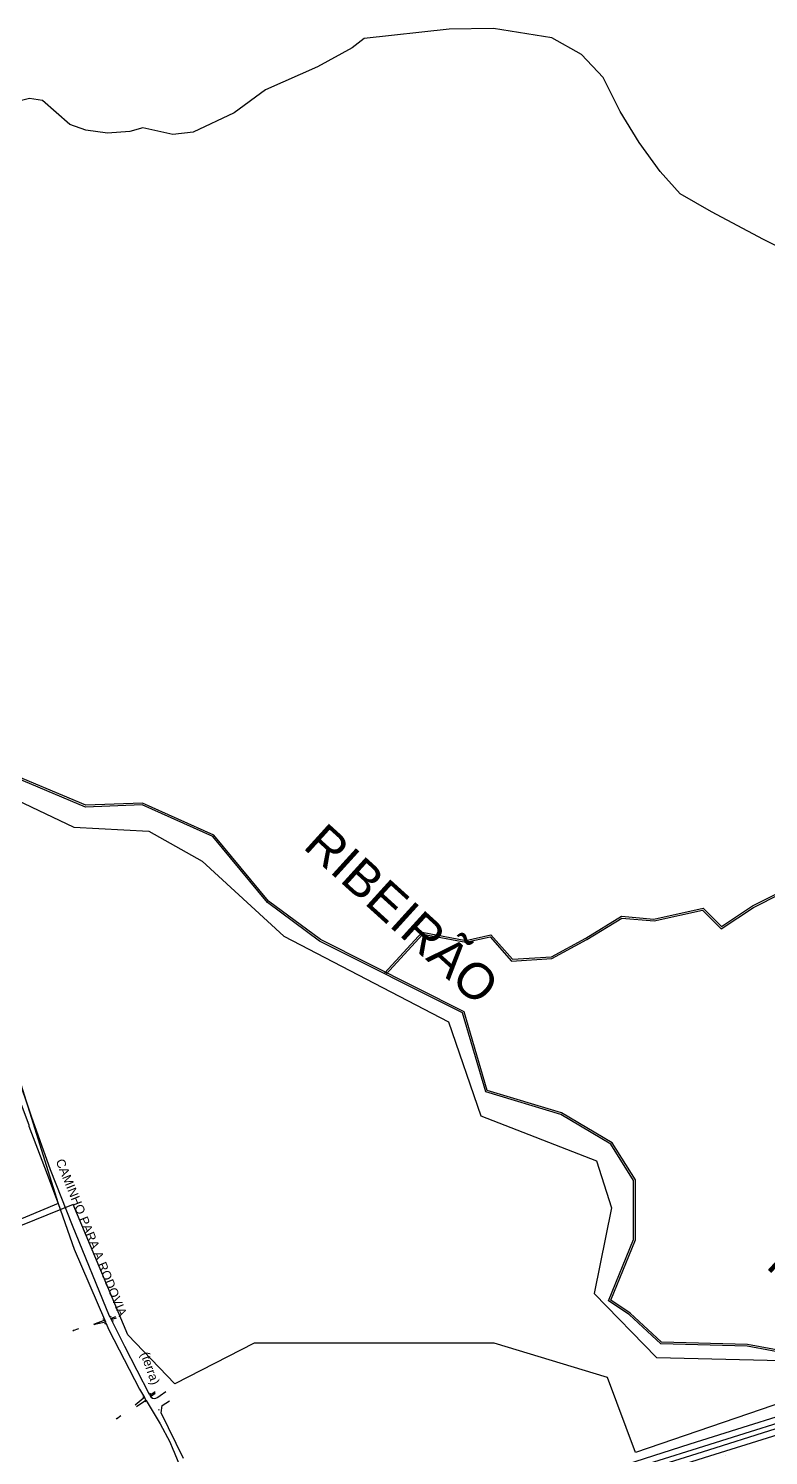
# Model space of a CAD drawing. Header units: millimetres. Extents: x 583 to 26013, y 350 to 21391.
# Drawn here: x 12591 to 13422, y 17884 to 19486 of the extents above; entities that cross this region are included whole.
import ezdxf
from ezdxf.enums import TextEntityAlignment as Align

# ---------------------------------------------------------------- set-up
doc = ezdxf.new("R2010")
doc.units = ezdxf.units.MM
for name, color, linetype in [('105-QUADRAS_ESTRADAS', 80, 'Continuous'), ('110-CERCA_DE_ARAME', 10, 'Continuous'), ('115-PONTES_E_VIADUTO', 210, 'Continuous'), ('145-', 130, 'Continuous'), ('divisa municipio', 40, 'Continuous'), ('don gabriel', 150, 'Continuous'), ('RIOS', 140, 'Continuous')]:
    doc.layers.add(name, color=color, linetype=linetype)
doc.styles.add('EU', font='arial.ttf', dxfattribs={"height": 10})

msp = doc.modelspace()

# ---------------------------------------------------------------- linework, layer by layer
at = {"lineweight": 25, "flags": 128}
for points in [[(12545.7601, 18635.33856), (12641.95849, 18589.68633), (12726.13205, 18584.88083), (12786.25608, 18551.2423), (12877.64456, 18467.14604), (13062.82642, 18371.03602), (13098.90079, 18265.31504), (13228.76853, 18214.85725), (13245.60327, 18161.99677), (13226.36364, 18065.88674), (13296.10748, 17993.80424), (13436.05112, 17990.6586), (13455.29087, 17949.81181), (13272.5139, 17887.34032), (13241.24944, 17971.43658), (13113.78659, 18009.88061), (12844.43117, 18009.88061), (12755.4477, 17964.22832), (12702.5386, 18019.49162), (12641.29965, 18165.59845), (11954.38765, 17887.62543)], [(11956.33059, 17898.08919), (11877.90369, 18095.2015), (12560.17564, 18372.72804), (12624.27264, 18166.89304), (11963.70193, 17890.77378)]]:
    msp.add_lwpolyline(points, dxfattribs=at)
at = {"layer": '105-QUADRAS_ESTRADAS', "color": 0, "linetype": 'Continuous'}
for p, q in [((12591.30564, 18273.53104), (12577.42964, 18314.68204)), ((12579.40664, 18287.23404), (12591.40664, 18255.23404)), ((12594.30564, 18264.53104), (12591.30564, 18273.53104)), ((12591.40664, 18255.23404), (12591.67364, 18253.73604)), ((12591.67364, 18253.73604), (12609.04864, 18207.59004)), ((12615.81164, 18204.58704), (12594.30564, 18264.53104)), ((12609.04864, 18207.59004), (12624.27264, 18166.89304)), ((12640.58264, 18142.21304), (12615.81164, 18204.58704)), ((12624.27264, 18166.89304), (12642.21364, 18115.56304)), ((12682.11464, 18040.38604), (12640.58264, 18142.21304)), ((12642.21364, 18115.56304), (12676.38906, 18036.62024)), ((12677.87357, 18033.03571), (12681.38064, 18025.09004)), ((12682.744, 18038.81926), (12682.11464, 18040.38604)), ((12699.39764, 18006.24404), (12684.62425, 18035.42555)), ((12681.38064, 18025.09004), (12715.80864, 17958.30504)), ((12727.02648, 17952.33557), (12699.39764, 18006.24404)), ((12715.80864, 17958.30504), (12721.40341, 17949.05404)), ((12730.21764, 17948.00504), (12728.93217, 17948.95607)), ((12732.17086, 17947.68747), (12730.21764, 17948.00504)), ((12733.78564, 17947.91304), (12732.17086, 17947.68747)), ((12736.15264, 17949.21204), (12733.78564, 17947.91304)), ((12738.99964, 17950.91804), (12736.15264, 17949.21204)), ((12745.23664, 17955.37804), (12738.99964, 17950.91804)), ((12723.30349, 17945.67138), (12738.77064, 17919.60704)), ((12737.61264, 17934.84404), (12737.81464, 17935.95004)), ((12738.77064, 17919.60704), (12749.61764, 17899.08804)), ((12749.61764, 17899.08804), (12753.09364, 17891.15404)), ((12753.09364, 17891.15404), (12754.63764, 17887.51404)), ((12754.63764, 17887.51404), (12762.91464, 17867.58104)), ((13374.21551, 17884.00241), (13374.21551, 17884.00241))]:
    msp.add_line(p, q, dxfattribs=at)
at = {"layer": '110-CERCA_DE_ARAME', "color": 0, "linetype": 'Continuous'}
for p, q in [((12676.64394, 18036.03149), (12677.44031, 18034.19193)), ((12740.11598, 17931.84616), (12741.24702, 17940.13253)), ((12764.99881, 17880.62139), (12740.11598, 17931.84616)), ((12741.24702, 17940.13253), (12749.54129, 17945.40566))]:
    msp.add_line(p, q, dxfattribs=at)
at = {"layer": '115-PONTES_E_VIADUTO', "color": 0, "linetype": 'Continuous'}
for p, q in [((12676.38906, 18036.62024), (12674.60535, 18037.02922)), ((12677.87357, 18033.03571), (12676.38906, 18036.62024)), ((12676.89154, 18031.49152), (12677.87357, 18033.03571)), ((12683.54516, 18040.46458), (12682.744, 18038.81926)), ((12682.744, 18038.81926), (12684.62425, 18035.42555)), ((12684.62425, 18035.42555), (12686.44277, 18035.22085)), ((12721.40341, 17949.05404), (12719.58372, 17949.24808)), ((12723.30349, 17945.67138), (12721.40341, 17949.05404)), ((12727.81525, 17953.98685), (12727.02648, 17952.33557)), ((12727.02648, 17952.33557), (12728.93217, 17948.95607)), ((12728.93217, 17948.95607), (12730.75217, 17948.76504)), ((12722.51198, 17944.02141), (12723.30349, 17945.67138))]:
    msp.add_line(p, q, dxfattribs=at)
at = {"layer": '145-', "color": 0, "linetype": 'Continuous'}
for p, q in [((12676.64394, 18036.03149), (12664.24981, 18031.08003)), ((12667.58364, 18031.88104), (12664.56391, 18030.51728)), ((12667.58364, 18031.88104), (12677.44031, 18034.19193)), ((12684.43764, 18038.17404), (12683.36197, 18037.90898)), ((12684.00861, 18036.62481), (12685.05764, 18037.05304)), ((12684.43764, 18038.17404), (12689.22715, 18039.90384)), ((12685.05764, 18037.05304), (12690.04925, 18038.49587)), ((12647.12735, 18026.07884), (12641.06403, 18024.08535)), ((12641.06403, 18024.08535), (12642.32544, 18025.09957)), ((12642.32544, 18025.09957), (12642.50332, 18024.55856)), ((12710.72742, 17940.83908), (12719.83164, 17948.29904)), ((12719.83164, 17948.29904), (12721.39219, 17949.074)), ((12727.23072, 17951.97337), (12728.49064, 17952.59904)), ((12729.05464, 17950.50604), (12728.35347, 17949.98231)), ((12728.49064, 17952.59904), (12733.48157, 17955.83315)), ((12733.32064, 17953.37104), (12729.05464, 17950.50604)), ((12721.81164, 17945.09604), (12712.19459, 17938.45957)), ((12723.09022, 17946.05105), (12721.81164, 17945.09604)), ((12694.92736, 17928.44804), (12689.87788, 17924.54411)), ((12689.87788, 17924.54411), (12690.72817, 17925.92137)), ((12690.72817, 17925.92137), (12691.07651, 17925.47082))]:
    msp.add_line(p, q, dxfattribs=at)
at = {"layer": 'divisa municipio', "color": 0, "linetype": 'Continuous'}
for p, q in [((13113.35651, 19486.40041), (13063.23651, 19485.70441)), ((13178.79151, 19475.96941), (13113.35651, 19486.40041)), ((12967.86751, 19475.27341), (12954.64151, 19464.84241)), ((13063.23651, 19485.70441), (12967.86751, 19475.27341)), ((13212.08351, 19457.19841), (13178.79151, 19475.96941)), ((12954.64151, 19464.84241), (12915.65851, 19443.28541)), ((13236.44751, 19431.46941), (13212.08351, 19457.19841)), ((12915.65851, 19443.28541), (12857.18451, 19417.55641)), ((13255.24251, 19393.22241), (13236.44751, 19431.46941)), ((12592.20851, 19407.69641), (12558.09851, 19399.35241)), ((12606.82751, 19405.61041), (12592.20851, 19407.69641)), ((12857.18451, 19417.55641), (12821.92751, 19391.70241)), ((12637.45651, 19378.49041), (12606.82751, 19405.61041)), ((12821.92751, 19391.70241), (12775.98451, 19370.14541)), ((13276.82251, 19358.45341), (13255.24251, 19393.22241)), ((12655.55551, 19372.23241), (12637.45651, 19378.49041)), ((12719.59851, 19375.01341), (12704.97951, 19370.84141)), ((12753.01251, 19367.36441), (12719.59851, 19375.01341)), ((12679.91951, 19368.75541), (12655.55551, 19372.23241)), ((12704.97951, 19370.84141), (12679.91951, 19368.75541)), ((12775.98451, 19370.14541), (12753.01251, 19367.36441)), ((13300.49051, 19325.76941), (13276.82251, 19358.45341)), ((13322.76651, 19300.73541), (13300.49051, 19325.76941)), ((13357.81451, 19280.71941), (13322.76651, 19300.73541)), ((13416.28851, 19249.42641), (13357.81451, 19280.71941)), ((13485.20451, 19215.35241), (13416.28851, 19249.42641))]:
    msp.add_line(p, q, dxfattribs=at)
at = {"layer": 'don gabriel', "color": 0}
for points in [[(13646.84086, 17994.44961), (13597.2798, 17978.795), (13536.8603, 17960.09827), (13485.7283, 17944.29939), (13461.25653, 17936.63395), (13399.24311, 17917.10878), (13333.77154, 17896.50434), (13271.69598, 17876.97985), (13197.91246, 17853.63768), (13144.28613, 17836.61421), (13083.08561, 17817.35522), (13001.0945, 17791.67187), (12935.03889, 17771.19399), (12908.41986, 17762.94183)], [(13648.94924, 17987.77468), (13599.36867, 17972.1139), (13538.92963, 17953.41112), (13487.80775, 17937.61538), (13463.35386, 17929.95554), (13401.34535, 17910.43191), (13335.8729, 17889.82719), (13273.8018, 17870.30411), (13200.02385, 17846.96369), (13146.39573, 17829.93966), (13085.18245, 17810.67665), (13003.17711, 17784.98884), (12937.11164, 17764.50791), (12910.49261, 17756.25575)], [(12919.81283, 17753.38057), (13059.83318, 17797.32548), (13133.0332, 17820.37942), (13206.80422, 17843.63303), (13272.52153, 17864.38224), (13347.85187, 17888.18947), (13430.59589, 17914.05557), (13479.65443, 17929.3766), (13517.62573, 17941.73453), (13517.62573, 17941.73453), (13653.53043, 17984.01774)], [(12921.90894, 17746.70178), (13061.92929, 17790.64669), (13135.13599, 17813.70272), (13208.90864, 17836.95685), (13274.62912, 17857.70706), (13349.95086, 17881.51157), (13432.68445, 17907.37441), (13481.78103, 17922.70731), (13494.48491, 17926.84185)]]:
    msp.add_lwpolyline(points, dxfattribs=at)
at = {"layer": 'RIOS', "lineweight": 25, "flags": 128}
for points in [[(13549.20767, 17819.13677), (13500.23713, 17889.23201), (13487.47176, 17953.00993), (13454.28153, 17996.37894), (13398.11385, 18006.58349), (13301.0968, 18009.13468), (13265.35364, 18042.29914), (13242.37619, 18057.60587), (13270.45985, 18126.48617), (13270.45985, 18192.81507), (13244.92912, 18233.6331), (13188.76145, 18266.79755), (13104.50976, 18292.30884), (13078.4706, 18380.88907), (12917.99556, 18461.5807), (12859.2746, 18504.94971), (12798.00071, 18578.93219), (12718.85524, 18614.64783), (12655.02841, 18612.09664), (12558.01136, 18652.91466)], [(13550.73913, 17820.43686), (13502.11615, 17890.0346), (13489.34185, 17953.85716), (13455.39985, 17998.2085), (13398.32011, 18008.57876), (13301.90386, 18011.11415), (13266.59619, 18043.87454), (13244.84523, 18058.36423), (13272.45985, 18126.09412), (13272.45985, 18193.38904), (13246.36607, 18235.10727), (13189.57123, 18268.64203), (13106.12376, 18293.9098), (13080.1446, 18382.28594), (12919.04649, 18463.29087), (12860.65918, 18506.41345), (12799.24556, 18580.56464), (12719.24734, 18616.6651), (12655.39352, 18614.11283), (12559.29184, 18654.54573)], [(12990.93916, 18425.51883), (13033.2743, 18471.43552), (13082.23426, 18462.2625), (13110.13573, 18468.45814), (13134.40271, 18441.17831), (13178.25027, 18444.09926), (13217.04007, 18464.97007), (13256.77276, 18489.40225), (13293.32939, 18486.35814), (13348.41192, 18498.58925), (13369.14907, 18477.86813), (13404.09465, 18501.1473), (13434.85188, 18516.51413)], [(12992.40956, 18424.16312), (13033.99422, 18469.26584), (13082.26825, 18460.22133), (13109.4223, 18466.251), (13133.55897, 18439.11767), (13178.81596, 18442.13251), (13218.03853, 18463.23617), (13257.26109, 18487.35466), (13293.46626, 18484.33982), (13347.77438, 18496.39897), (13368.89435, 18475.29531), (13405.09988, 18499.41381), (13435.27097, 18514.48779)]]:
    msp.add_lwpolyline(points, dxfattribs=at)

# ---------------------------------------------------------------- texts
at = {"color": 0, "linetype": 'Continuous', "lineweight": 30, "style": 'EU'}
for s, rotation, p in [('CAMINHO PARA A RODOVIA', 292.11345986, (12630.72563, 18218.33003)), ('(terra)', 289.36029684, (12726.21686, 18001.53182))]:
    msp.add_text(s, height=10, rotation=rotation, dxfattribs=at).set_placement(p, align=Align.TOP_LEFT)
at = {"layer": 'RIOS', "lineweight": 25, "insert": (12924.94715, 18596.40169), "char_height": 40, "width": 884.3741393, "attachment_point": 1, "rotation": 317.79611072, "style": 'EU'}
msp.add_mtext('RIBEIRÃO                            PIRAÍ', dxfattribs=at)

doc.saveas('drawing.dxf')
